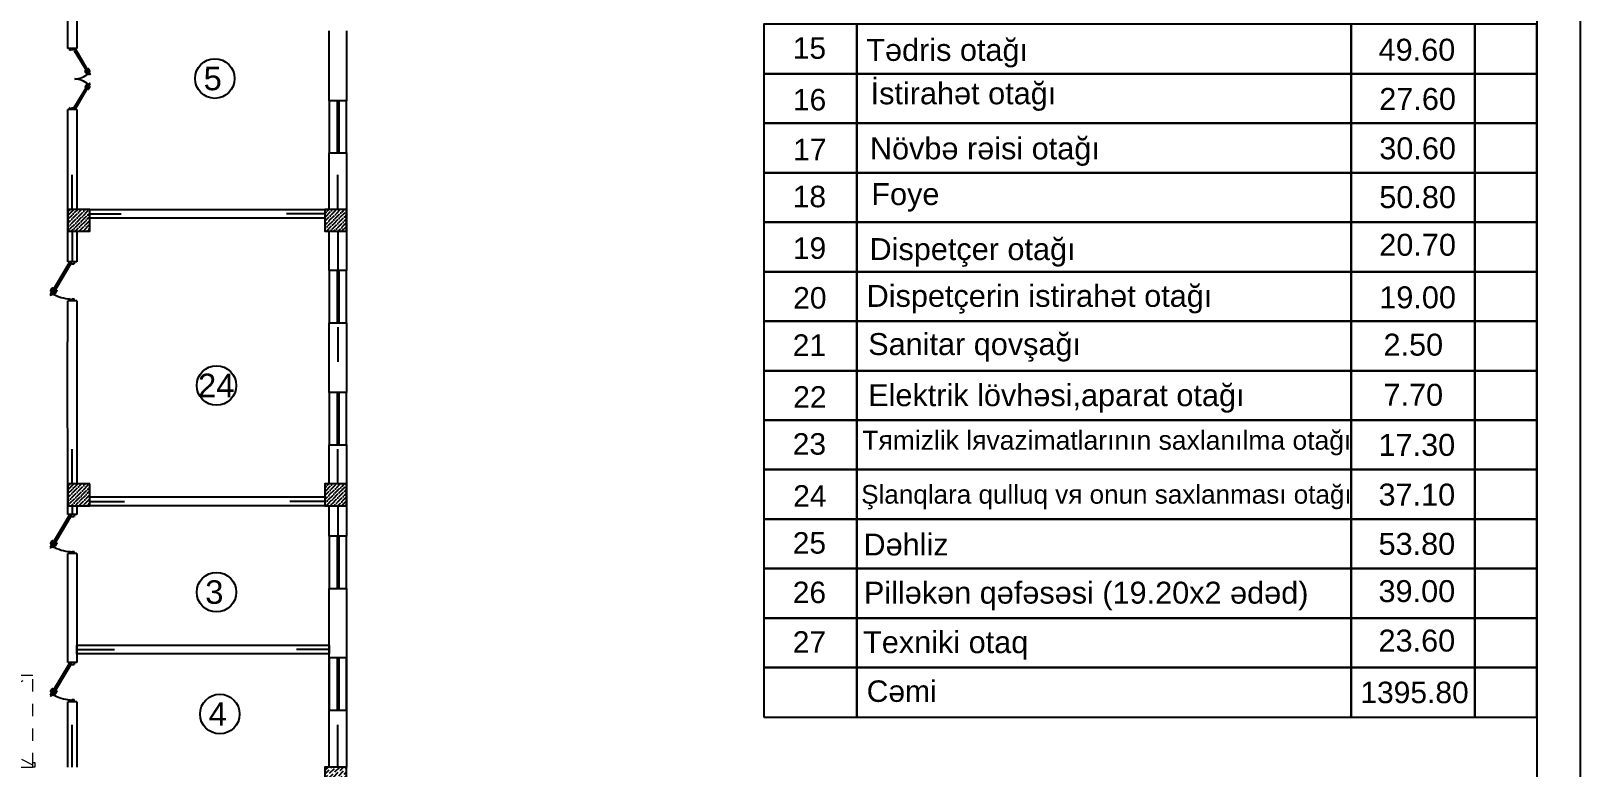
# Model space of a CAD drawing. Header units: millimetres. Extents: x 42452 to 2852333, y -419346 to 834876.
# Drawn here: x 2552690 to 2588276, y 650375 to 667275 of the extents above; entities that cross this region are included whole.
import ezdxf

# ---------------------------------------------------------------- set-up
doc = ezdxf.new("R2010")
doc.units = ezdxf.units.MM
doc.linetypes.add('ACAD_ISO02W100', pattern=[15, 12, -3])
doc.linetypes.add('Штриховая', pattern=[564.444447, 282.222223, -282.222223])
for name, color, linetype, lineweight in [('0_Ном._пера__7_Ном._пера__7', 7, 'Continuous', 60), ('c_dv_l x_tti-25_Ном._пера__21_Ном._пера__21', 7, 'Continuous', 30), ('memar', 7, 'Continuous', 25), ('ДВЕРИ', 7, 'Continuous', 5), ('Двери ArchiCAD_Ном._пера__143', 30, 'Continuous', 0), ('перегородка_Pen_No__7', 7, 'Continuous', 60), ('перегородка_Ном._пера__7_Ном._пера__7', 7, 'Continuous', 60), ('размер2_Ном._пера__148', 7, 'Continuous', 50)]:
    doc.layers.add(name, color=color, linetype=linetype, lineweight=lineweight)
doc.layers.add('Двери ArchiCAD_Ном._пера__3', color=30, linetype='Continuous', lineweight=15, true_color=0xff6600)
doc.styles.add('GENERATED_STYLE_1', font='times.ttf')
doc.styles.add('СГЕНЕРИР_СТИЛЬ_1', font='arial.ttf')

# ---------------------------------------------------------------- blocks, each defined once
blk = doc.blocks.new('Ворота гаражные подъемные 16')
at = {"layer": 'Двери ArchiCAD_Ном._пера__143', "linetype": 'Штриховая'}
for p, q in [((-1990, -2500), (-1990, -440)), ((-1990, -440), (1990, -2500)), ((1990, -440), (-1990, -2500)), ((1990, -440), (1990, -2500)), ((1990, -2500), (-1990, -2500))]:
    blk.add_line(p, q, dxfattribs=at)
at = {"layer": 'Двери ArchiCAD_Ном._пера__3', "linetype": 'Continuous'}
for p, q in [((-1990, -400), (-2040, -400)), ((-2040, -400), (-2040, -500)), ((-2040, -500), (-1990, -500)), ((-1990, -500), (-1990, -400)), ((-1990, -400), (1990, -400)), ((2040, -400), (1990, -400)), ((1990, -400), (1990, -500)), ((1990, -500), (2040, -500)), ((2040, -500), (2040, -400))]:
    blk.add_line(p, q, dxfattribs=at)
blk = doc.blocks.new('DSA')
at = {"layer": 'ДВЕРИ', "color": 251, "lineweight": 25, "true_color": 0x636466}
for p, q in [((153780, 788017), (153820, 788017)), ((153780, 787928), (153812, 787928)), ((153780, 787928), (153812, 787928)), ((153804, 787910), (153811, 787922)), ((153804, 787910), (154462, 787520)), ((153811, 787922), (153818, 787918)), ((153812, 787928), (153812, 787965)), ((153812, 787965), (153820, 787965)), ((153818, 787918), (153832, 787941)), ((153820, 787965), (153820, 788016)), ((153832, 787941), (154468, 787562)), ((154366, 787654), (154365, 787652)), ((154428, 787627), (154377, 787657)), ((155336, 787941), (154700, 787562)), ((155364, 787910), (154706, 787520)), ((154740, 787627), (154791, 787657)), ((154802, 787654), (154804, 787652)), ((155350, 787918), (155336, 787941)), ((155388, 788017), (155348, 788017)), ((155348, 787965), (155348, 788016)), ((155356, 787965), (155348, 787965)), ((155357, 787922), (155350, 787918)), ((155356, 787928), (155356, 787965)), ((155388, 787928), (155356, 787928)), ((155388, 787928), (155356, 787928)), ((155364, 787910), (155357, 787922)), ((154318, 787574), (154320, 787576)), ((154372, 787532), (154321, 787563)), ((154331, 787579), (154372, 787555)), ((154365, 787571), (154368, 787575)), ((154415, 787542), (154365, 787571)), ((154367, 787641), (154409, 787616)), ((154383, 787557), (154384, 787560)), ((154388, 787610), (154391, 787615)), ((154391, 787615), (154441, 787585)), ((154401, 787550), (154394, 787538)), ((154411, 787605), (154410, 787603)), ((154418, 787546), (154415, 787542)), ((154426, 787594), (154433, 787605)), ((154441, 787585), (154438, 787580)), ((154456, 787542), (154468, 787562)), ((154470, 787534), (154456, 787542)), ((154462, 787520), (154470, 787534)), ((154698, 787534), (154712, 787542)), ((154706, 787520), (154698, 787534)), ((154712, 787542), (154700, 787562)), ((154777, 787615), (154727, 787585)), ((154727, 787585), (154730, 787580)), ((154742, 787594), (154735, 787605)), ((154750, 787546), (154753, 787542)), ((154753, 787542), (154803, 787571)), ((154757, 787605), (154758, 787603)), ((154801, 787641), (154760, 787616)), ((154767, 787550), (154775, 787538)), ((154780, 787610), (154777, 787615)), ((154785, 787557), (154784, 787560)), ((154837, 787579), (154796, 787555)), ((154797, 787532), (154847, 787563)), ((154803, 787571), (154800, 787575)), ((154850, 787574), (154848, 787576))]:
    blk.add_line(p, q, dxfattribs=at)
for centre, radius, start, end in [((154371, 787648), 7.98, 149.2867, 239.2867), ((154373, 787650), 7.98, 59.2867, 149.2867), ((154002, 787952), 583, 319.7101, 357.5846), ((155160, 787950), 576, 182.1815, 220.5237), ((154795, 787650), 7.98, 30.7133, 120.7133), ((154797, 787648), 7.98, 300.7133, 30.7133), ((154325, 787569), 7.98, 149.2867, 239.2867), ((154327, 787572), 7.98, 59.2867, 149.2867), ((154376, 787561), 7.98, 239.2867, 329.2867), ((154380, 787546), 16, 239.2867, 329.2867), ((154404, 787609), 7.98, 329.2867, 59.2867), ((154420, 787613), 16, 329.2867, 59.2867), ((154748, 787613), 16, 120.7133, 210.7133), ((154764, 787609), 7.98, 120.7133, 210.7133), ((154788, 787546), 16, 210.7133, 300.7133), ((154792, 787561), 7.98, 210.7133, 300.7133), ((154842, 787572), 7.98, 30.7133, 120.7133), ((154843, 787569), 7.98, 300.7133, 30.7133)]:
    blk.add_arc(centre, radius, start, end, dxfattribs=at)
blk = doc.blocks.new('qapi 700')
at = {"layer": 'ДВЕРИ', "color": 251, "lineweight": 25, "true_color": 0x636466}
for p, q in [((1281620, 90086), (1281659, 90086)), ((1281620, 89997), (1281651, 89997)), ((1281651, 89997), (1281651, 90034)), ((1281651, 90034), (1281659, 90034)), ((1281659, 90034), (1281659, 90086)), ((1282368, 90010), (1281735, 89633)), ((1282395, 89980), (1281741, 89591)), ((1282382, 89987), (1282368, 90010)), ((1282420, 90086), (1282380, 90086)), ((1282380, 90034), (1282380, 90085)), ((1282388, 90034), (1282380, 90034)), ((1282388, 89991), (1282382, 89987)), ((1282388, 89997), (1282388, 90034)), ((1282420, 89997), (1282388, 89997)), ((1282420, 89997), (1282388, 89997)), ((1282395, 89980), (1282388, 89991)), ((1281733, 89605), (1281747, 89613)), ((1281741, 89591), (1281733, 89605)), ((1281747, 89613), (1281735, 89633)), ((1281812, 89685), (1281762, 89656)), ((1281762, 89656), (1281765, 89651)), ((1281776, 89665), (1281770, 89676)), ((1281775, 89698), (1281826, 89728)), ((1281785, 89617), (1281787, 89613)), ((1281787, 89613), (1281837, 89642)), ((1281792, 89676), (1281793, 89674)), ((1281835, 89712), (1281794, 89687)), ((1281802, 89622), (1281809, 89609)), ((1281814, 89681), (1281812, 89685)), ((1281820, 89629), (1281818, 89631)), ((1281872, 89650), (1281831, 89626)), ((1281831, 89604), (1281881, 89634)), ((1281837, 89642), (1281835, 89646)), ((1281836, 89725), (1281838, 89722)), ((1281884, 89645), (1281883, 89647))]:
    blk.add_line(p, q, dxfattribs=at)
for centre, radius, start, end in [((1282471, 90052), 821, 183.4077, 209.5706), ((1281783, 89684), 15.9, 120.7133, 210.7133), ((1281798, 89680), 7.94, 120.7133, 210.7133), ((1281823, 89617), 15.9, 210.7133, 300.7133), ((1281827, 89633), 7.94, 210.7133, 300.7133), ((1281830, 89721), 7.94, 30.7133, 120.7133), ((1281831, 89718), 7.94, 300.7133, 30.7133), ((1281876, 89643), 7.94, 30.7133, 120.7133), ((1281877, 89641), 7.94, 300.7133, 30.7133)]:
    blk.add_arc(centre, radius, start, end, dxfattribs=at)

msp = doc.modelspace()

# ---------------------------------------------------------------- hatches: boundary and pattern name
at = {"layer": 'memar', "lineweight": 25}
h = msp.add_hatch(dxfattribs=at)
h.set_pattern_fill('ANSI36', color=256, scale=500)
h.set_pattern_definition([(45, (803142.44, 2945272.115), (33.1456304, 121.533978), [156.25, -31.25, 0, -31.25])])
h.paths.add_polyline_path([(2553540.05675, 663174.60054), (2553540.05675, 662674.60054), (2554040.05675, 662674.60054), (2554040.05675, 663174.60054)])
h = msp.add_hatch(dxfattribs=at)
h.set_pattern_fill('ANSI36', color=256, scale=500)
h.set_pattern_definition([(45, (797242.26, 2945272.115), (33.1456304, 121.533978), [156.25, -31.25, 0, -31.25])])
h.paths.add_polyline_path([(2559440.23291, 663174.60054), (2559440.23291, 662674.60054), (2559940.23291, 662674.60054), (2559940.23291, 663174.60054)])
h = msp.add_hatch(dxfattribs=at)
h.set_pattern_fill('ANSI36', color=256, scale=500)
h.set_pattern_definition([(45, (803142.44, 2938972.115), (33.1456304, 121.533978), [156.25, -31.25, 0, -31.25])])
h.paths.add_polyline_path([(2553540.05675, 656874.60054), (2553540.05675, 656374.60054), (2554040.05675, 656374.60054), (2554040.05675, 656874.60054)])
h = msp.add_hatch(dxfattribs=at)
h.set_pattern_fill('ANSI36', color=256, scale=500)
h.set_pattern_definition([(45, (797242.26, 2938972.115), (33.1456304, 121.533978), [156.25, -31.25, 0, -31.25])])
h.paths.add_polyline_path([(2559440.23291, 656874.60054), (2559440.23291, 656374.60054), (2559940.23291, 656374.60054), (2559940.23291, 656874.60054)])
h = msp.add_hatch(dxfattribs=at)
h.set_pattern_fill('ANSI36', color=256, scale=500)
h.set_pattern_definition([(45, (797242.066, 2932572.115), (33.1456304, 121.533978), [156.25, -31.25, 0, -31.25])])
h.paths.add_polyline_path([(2559440.42783, 650374.60054), (2559440.42783, 649574.60054), (2559940.42783, 649574.60054), (2559940.42783, 650374.60054)])

# ---------------------------------------------------------------- linework, layer by layer
at = {"layer": 'c_dv_l x_tti-25_Ном._пера__21_Ном._пера__21', "linetype": 'Continuous', "lineweight": 25, "flags": 128}
for points in [[(2504668.48455, 689438.65328), (2588276.03655, 689438.65328), (2588276.03655, 630316.17008), (2504668.48455, 630316.17008)], [(2508649.79655, 688443.32528), (2587280.70855, 688443.32528), (2587280.70855, 631311.49808), (2508649.79655, 631311.49808)]]:
    msp.add_lwpolyline(points, close=True, dxfattribs=at)
at = {"layer": 'memar', "color": 0, "lineweight": 25}
for p, q in [((2553739.8803, 666874.77021), (2553539.8803, 666874.77021)), ((2553739.8803, 665474.77021), (2553539.8803, 665474.77021))]:
    msp.add_line(p, q, dxfattribs=at)
at = {"layer": 'memar', "color": 251, "linetype": 'ACAD_ISO02W100', "lineweight": 25, "ltscale": 10, "true_color": 0x636466}
for p, q in [((2553570.11107, 666853.52273), (2553580.42503, 666847.39551)), ((2553580.42503, 666847.39551), (2553576.86217, 666841.39814)), ((2553576.86217, 666841.39814), (2553596.53507, 666829.71106)), ((2553585.33542, 666874.77021), (2553585.33542, 666846.86682)), ((2553585.33542, 666874.77021), (2553585.33542, 666846.86682)), ((2553585.33542, 666846.86682), (2553617.68253, 666846.86682)), ((2553570.11107, 665490.35703), (2553580.42503, 665496.48425)), ((2553576.86217, 665502.48162), (2553596.53507, 665514.16871)), ((2553580.42503, 665496.48425), (2553576.86217, 665502.48162)), ((2553585.33542, 665469.10955), (2553585.33542, 665497.01294)), ((2553585.33542, 665469.10955), (2553585.33542, 665497.01294)), ((2553585.33542, 665497.01294), (2553617.68253, 665497.01294))]:
    msp.add_line(p, q, dxfattribs=at)
at = {"layer": 'memar', "lineweight": 25}
for p, q in [((2559740.2329, 663174.60054), (2559740.2329, 663974.60054)), ((2554040.05675, 663074.60054), (2554763.32715, 663074.60054)), ((2559440.23291, 663074.60054), (2558563.32715, 663074.60054)), ((2559740.2329, 662674.60054), (2559740.05661, 661774.60054)), ((2559740.2329, 660474.60054), (2559740.2329, 659674.60054)), ((2559740.2329, 656874.60054), (2559740.2329, 657674.60054)), ((2554040.05675, 656474.60054), (2554840.05675, 656474.60054)), ((2559440.23291, 656474.60054), (2558640.23291, 656474.60054)), ((2559740.2329, 656374.60054), (2559740.05661, 655674.5244)), ((2553740.05675, 653074.60054), (2554607.09614, 653074.60054)), ((2559540.17431, 653074.60958), (2558791.53296, 653074.60206))]:
    msp.add_line(p, q, dxfattribs=at)
at = {"layer": 'memar', "color": 0, "lineweight": 25}
for points in [[(2553539.8803, 666874.77021), (2553539.8803, 671874.60054)], [(2553740.05675, 669074.60054), (2553739.8803, 666874.77021)], [(2559540.05675, 665674.5244), (2559540.05675, 667274.5244)], [(2559940.05675, 667274.5244), (2559940.05675, 665674.5244)], [(2553539.72126, 661974.97999), (2553539.8803, 665474.77021)], [(2553739.8803, 665474.77021), (2553740.05675, 663174.60054)], [(2559540.05675, 663174.60054), (2559540.05675, 664474.5244)], [(2559940.05675, 664474.5244), (2559940.05675, 661774.60054)], [(2553740.05675, 662674.60054), (2553739.94129, 661974.97999)], [(2559540.05675, 661774.60054), (2559540.05675, 662674.60054)], [(2553740.05675, 661974.97999), (2553539.63764, 661974.97999)], [(2553539.63764, 660134.97999), (2553539.68035, 661074.97999)], [(2553740.05675, 661074.97999), (2553539.63764, 661074.97999)], [(2553739.79276, 661074.97999), (2553739.63764, 660134.97999)], [(2559540.05675, 658974.60054), (2559540.05675, 660574.60054)], [(2559940.05675, 660574.60054), (2559940.05675, 658974.60054)], [(2553539.8803, 656174.60054), (2553531.88552, 660134.97999)], [(2553739.63764, 660134.97999), (2553739.8803, 656874.60054)], [(2559540.05675, 656874.60054), (2559540.05675, 657774.60054)], [(2559940.05675, 657774.60054), (2559940.05675, 655674.5244)], [(2553739.8803, 656374.60054), (2553739.8803, 656174.60054)], [(2559540.05675, 655674.5244), (2559540.05675, 656374.60054)], [(2553739.8803, 656174.60054), (2553539.8803, 656174.60054)], [(2553539.8803, 652774.60054), (2553539.8803, 655274.60054)], [(2553739.8803, 655274.60054), (2553539.8803, 655274.60054)], [(2553739.8803, 655274.60054), (2553739.97033, 652774.60054)], [(2553740.05675, 652774.60054), (2553539.8803, 652774.60054)], [(2553539.8803, 650374.60054), (2553539.8803, 651874.60054)], [(2553740.05675, 651874.60054), (2553539.8803, 651874.60054)], [(2553740.00274, 651874.60054), (2553740.05675, 650374.60054)]]:
    msp.add_lwpolyline(points, dxfattribs=at)
for points in [[(2559940.05661, 664474.5244), (2559940.05661, 665674.5244), (2559540.05661, 665674.5244), (2559540.05661, 664474.5244)], [(2559440.23291, 662974.60054), (2554040.05675, 662974.60054), (2554040.05675, 663174.60054), (2559440.23291, 663174.60054)], [(2559940.05661, 660574.60054), (2559940.05661, 661774.60054), (2559540.05661, 661774.60054), (2559540.05661, 660574.60054)], [(2559940.05661, 657774.60054), (2559940.05661, 658974.60054), (2559540.05661, 658974.60054), (2559540.05661, 657774.60054)], [(2559440.23291, 656374.60054), (2554040.05675, 656374.60054), (2554040.05675, 656574.60054), (2559440.23291, 656574.60054)], [(2559940.05661, 654474.5244), (2559940.05661, 655674.5244), (2559540.05661, 655674.5244), (2559540.05661, 654474.5244)], [(2559940.42783, 650374.60054), (2559540.42783, 650374.60054), (2559540.05661, 654474.5244), (2559940.05661, 654474.5244)], [(2559540.17431, 652974.60958), (2553740.05675, 652974.60054), (2553740.05675, 653174.60054), (2559540.17431, 653174.60958)], [(2559940.19545, 651678.45411), (2559940.19545, 652878.45411), (2559540.19545, 652878.45411), (2559540.19545, 651678.45411)]]:
    msp.add_lwpolyline(points, close=True, dxfattribs=at)
at = {"layer": 'memar', "color": 146, "lineweight": 25, "true_color": 0x105689}
for points in [[(2559771.19401, 665674.5244), (2559721.19401, 665674.5244), (2559721.19401, 664474.5244), (2559771.19401, 664474.5244)], [(2559771.19401, 661774.60054), (2559721.19401, 661774.60054), (2559721.19401, 660574.60054), (2559771.19401, 660574.60054)], [(2559771.19401, 658974.60054), (2559721.19401, 658974.60054), (2559721.19401, 657774.60054), (2559771.19401, 657774.60054)], [(2559771.19401, 655674.5244), (2559721.19401, 655674.5244), (2559721.19401, 654474.5244), (2559771.19401, 654474.5244)], [(2559771.33286, 652878.45411), (2559721.33286, 652878.45411), (2559721.33286, 651678.45411), (2559771.33286, 651678.45411)]]:
    msp.add_lwpolyline(points, close=True, dxfattribs=at)
at = {"layer": 'memar', "lineweight": 25}
for points in [[(2553637.87169, 663174.60054), (2553637.87169, 663974.60054)], [(2553637.87169, 662674.60054), (2553639.63764, 661974.97999)], [(2553637.87169, 656874.60054), (2553637.87169, 657674.60054)], [(2553637.87169, 656374.60054), (2553637.87169, 656174.60054)], [(2553633.21148, 650374.60054), (2553633.21148, 651339.21008)], [(2559740.42783, 650374.60054), (2559740.42783, 651339.21008)]]:
    msp.add_lwpolyline(points, dxfattribs=at)
at = {"layer": 'memar', "color": 3, "lineweight": 25}
for points in [[(2554040.05675, 663174.60054), (2553540.05675, 663174.60054), (2553540.05675, 662674.60054), (2554040.05675, 662674.60054)], [(2559940.23291, 663174.60054), (2559440.23291, 663174.60054), (2559440.23291, 662674.60054), (2559940.23291, 662674.60054)], [(2554040.05675, 656874.60054), (2553540.05675, 656874.60054), (2553540.05675, 656374.60054), (2554040.05675, 656374.60054)], [(2559940.23291, 656874.60054), (2559440.23291, 656874.60054), (2559440.23291, 656374.60054), (2559940.23291, 656374.60054)], [(2559940.42783, 650374.60054), (2559440.42783, 650374.60054), (2559440.42783, 649574.60054), (2559940.42783, 649574.60054)]]:
    msp.add_lwpolyline(points, close=True, dxfattribs=at)
at = {"layer": 'memar', "color": 0, "lineweight": 25}
for centre in [(2556914.29693, 666182.63523), (2557029.19029, 651590.77802)]:
    msp.add_circle(centre, 454.87332, dxfattribs=at)
at = {"layer": 'memar', "lineweight": 25}
for centre in [(2556951.45588, 659134.77116), (2556951.45588, 654389.56765)]:
    msp.add_circle(centre, 454.87332, dxfattribs=at)
at = {"layer": 'размер2_Ном._пера__148', "linetype": 'Continuous', "lineweight": 25, "flags": 128}
for points in [[(2569528.15058, 666291.64828), (2571658.45753, 666291.64828), (2571658.45753, 667427.81199), (2569528.15058, 667427.81199)], [(2571658.45753, 666291.64828), (2583020.09464, 666291.64828), (2583020.09464, 667427.81199), (2571658.45753, 667427.81199)], [(2583020.09464, 666291.64828), (2585860.50392, 666291.64828), (2585860.50392, 667427.81199), (2583020.09464, 667427.81199)], [(2585860.50392, 666291.64828), (2587280.70855, 666291.64828), (2587280.70855, 667427.81199), (2585860.50392, 667427.81199)], [(2569528.15058, 665155.48457), (2571658.45753, 665155.48457), (2571658.45753, 666291.64828), (2569528.15058, 666291.64828)], [(2571658.45753, 665155.48457), (2583020.09464, 665155.48457), (2583020.09464, 666291.64828), (2571658.45753, 666291.64828)], [(2583020.09464, 665155.48457), (2585860.50392, 665155.48457), (2585860.50392, 666291.64828), (2583020.09464, 666291.64828)], [(2585860.50392, 665155.48457), (2587280.70855, 665155.48457), (2587280.70855, 666291.64828), (2585860.50392, 666291.64828)], [(2569528.15058, 664019.32086), (2571658.45753, 664019.32086), (2571658.45753, 665155.48457), (2569528.15058, 665155.48457)], [(2571658.45753, 664019.32086), (2583020.09464, 664019.32086), (2583020.09464, 665155.48457), (2571658.45753, 665155.48457)], [(2583020.09464, 664019.32086), (2585860.50392, 664019.32086), (2585860.50392, 665155.48457), (2583020.09464, 665155.48457)], [(2585860.50392, 664019.32086), (2587280.70855, 664019.32086), (2587280.70855, 665155.48457), (2585860.50392, 665155.48457)], [(2569528.15058, 662883.15715), (2571658.45753, 662883.15715), (2571658.45753, 664019.32086), (2569528.15058, 664019.32086)], [(2571658.45753, 662883.15715), (2583020.09464, 662883.15715), (2583020.09464, 664019.32086), (2571658.45753, 664019.32086)], [(2583020.09464, 662883.15715), (2585860.50392, 662883.15715), (2585860.50392, 664019.32086), (2583020.09464, 664019.32086)], [(2585860.50392, 662883.15715), (2587280.70855, 662883.15715), (2587280.70855, 664019.32086), (2585860.50392, 664019.32086)], [(2569528.15058, 661746.99344), (2571658.45753, 661746.99344), (2571658.45753, 662883.15715), (2569528.15058, 662883.15715)], [(2571658.45753, 661746.99344), (2583020.09464, 661746.99344), (2583020.09464, 662883.15715), (2571658.45753, 662883.15715)], [(2583020.09464, 661746.99344), (2585860.50392, 661746.99344), (2585860.50392, 662883.15715), (2583020.09464, 662883.15715)], [(2585860.50392, 661746.99344), (2587280.70855, 661746.99344), (2587280.70855, 662883.15715), (2585860.50392, 662883.15715)], [(2569528.15058, 660610.82973), (2571658.45753, 660610.82973), (2571658.45753, 661746.99344), (2569528.15058, 661746.99344)], [(2571658.45753, 660610.82973), (2583020.09464, 660610.82973), (2583020.09464, 661746.99344), (2571658.45753, 661746.99344)], [(2583020.09464, 660610.82973), (2585860.50392, 660610.82973), (2585860.50392, 661746.99344), (2583020.09464, 661746.99344)], [(2585860.50392, 660610.82973), (2587280.70855, 660610.82973), (2587280.70855, 661746.99344), (2585860.50392, 661746.99344)], [(2569528.15058, 659474.66602), (2571658.45753, 659474.66602), (2571658.45753, 660610.82973), (2569528.15058, 660610.82973)], [(2571658.45753, 659474.66602), (2583020.09464, 659474.66602), (2583020.09464, 660610.82973), (2571658.45753, 660610.82973)], [(2583020.09464, 659474.66602), (2585860.50392, 659474.66602), (2585860.50392, 660610.82973), (2583020.09464, 660610.82973)], [(2585860.50392, 659474.66602), (2587280.70855, 659474.66602), (2587280.70855, 660610.82973), (2585860.50392, 660610.82973)], [(2569528.15058, 658338.50231), (2571658.45753, 658338.50231), (2571658.45753, 659474.66602), (2569528.15058, 659474.66602)], [(2571658.45753, 658338.50231), (2583020.09464, 658338.50231), (2583020.09464, 659474.66602), (2571658.45753, 659474.66602)], [(2583020.09464, 658338.50231), (2585860.50392, 658338.50231), (2585860.50392, 659474.66602), (2583020.09464, 659474.66602)], [(2585860.50392, 658338.50231), (2587280.70855, 658338.50231), (2587280.70855, 659474.66602), (2585860.50392, 659474.66602)], [(2569528.15058, 657202.3386), (2571658.45753, 657202.3386), (2571658.45753, 658338.50231), (2569528.15058, 658338.50231)], [(2571658.45753, 657202.3386), (2583020.09464, 657202.3386), (2583020.09464, 658338.50231), (2571658.45753, 658338.50231)], [(2583020.09464, 657202.3386), (2585860.50392, 657202.3386), (2585860.50392, 658338.50231), (2583020.09464, 658338.50231)], [(2585860.50392, 657202.3386), (2587280.70855, 657202.3386), (2587280.70855, 658338.50231), (2585860.50392, 658338.50231)], [(2569528.15058, 656066.17488), (2571658.45753, 656066.17488), (2571658.45753, 657202.3386), (2569528.15058, 657202.3386)], [(2571658.45753, 656066.17488), (2583020.09464, 656066.17488), (2583020.09464, 657202.3386), (2571658.45753, 657202.3386)], [(2583020.09464, 656066.17488), (2585860.50392, 656066.17488), (2585860.50392, 657202.3386), (2583020.09464, 657202.3386)], [(2585860.50392, 656066.17488), (2587280.70855, 656066.17488), (2587280.70855, 657202.3386), (2585860.50392, 657202.3386)], [(2569528.15058, 654930.01117), (2571658.45753, 654930.01117), (2571658.45753, 656066.17488), (2569528.15058, 656066.17488)], [(2571658.45753, 654930.01117), (2583020.09464, 654930.01117), (2583020.09464, 656066.17488), (2571658.45753, 656066.17488)], [(2583020.09464, 654930.01117), (2585860.50392, 654930.01117), (2585860.50392, 656066.17488), (2583020.09464, 656066.17488)], [(2585860.50392, 654930.01117), (2587280.70855, 654930.01117), (2587280.70855, 656066.17488), (2585860.50392, 656066.17488)], [(2569528.15058, 653793.84746), (2571658.45753, 653793.84746), (2571658.45753, 654930.01117), (2569528.15058, 654930.01117)], [(2571658.45753, 653793.84746), (2583020.09464, 653793.84746), (2583020.09464, 654930.01117), (2571658.45753, 654930.01117)], [(2583020.09464, 653793.84746), (2585860.50392, 653793.84746), (2585860.50392, 654930.01117), (2583020.09464, 654930.01117)], [(2585860.50392, 653793.84746), (2587280.70855, 653793.84746), (2587280.70855, 654930.01117), (2585860.50392, 654930.01117)], [(2569528.15058, 652657.68375), (2571658.45753, 652657.68375), (2571658.45753, 653793.84746), (2569528.15058, 653793.84746)], [(2571658.45753, 652657.68375), (2583020.09464, 652657.68375), (2583020.09464, 653793.84746), (2571658.45753, 653793.84746)], [(2583020.09464, 652657.68375), (2585860.50392, 652657.68375), (2585860.50392, 653793.84746), (2583020.09464, 653793.84746)], [(2585860.50392, 652657.68375), (2587280.70855, 652657.68375), (2587280.70855, 653793.84746), (2585860.50392, 653793.84746)], [(2569528.15058, 651521.52004), (2571658.45753, 651521.52004), (2571658.45753, 652657.68375), (2569528.15058, 652657.68375)], [(2571658.45753, 651521.52004), (2583020.09464, 651521.52004), (2583020.09464, 652657.68375), (2571658.45753, 652657.68375)], [(2583020.09464, 651521.52004), (2585860.50392, 651521.52004), (2585860.50392, 652657.68375), (2583020.09464, 652657.68375)], [(2585860.50392, 651521.52004), (2587280.70855, 651521.52004), (2587280.70855, 652657.68375), (2585860.50392, 652657.68375)]]:
    msp.add_lwpolyline(points, close=True, dxfattribs=at)

# ---------------------------------------------------------------- block references
at = {"layer": 'memar', "color": 1, "lineweight": 25, "xscale": 0.8742429527605249, "yscale": 0.8742429527605249, "zscale": 0.8742429527605249, "rotation": 90.00000000000001}
msp.add_blockref('DSA', (3242535.82336, 531027.88744), dxfattribs=at)
at = {"layer": 'memar', "lineweight": 25, "xscale": -1.121843277023546, "yscale": 1.121843277023546, "zscale": 1.121843277023546, "rotation": 270}
for p in [(2452623.3823, -776698.83027), (2452623.3823, -782499.20973), (2452623.3823, -785899.20973)]:
    msp.add_blockref('qapi 700', p, dxfattribs=at)
at = {"layer": 'memar', "color": 21, "linetype": 'Continuous', "lineweight": 25, "true_color": 0xff9955, "xscale": -1, "zscale": 1000, "rotation": 180}
msp.add_blockref('Ворота гаражные подъемные 16', (2550739.8803, 649974.60054), dxfattribs=at)

# ---------------------------------------------------------------- texts
at = {"layer": '0_Ном._пера__7_Ном._пера__7', "linetype": 'Continuous', "lineweight": 25, "char_height": 493.1604361, "attachment_point": 5, "style": 'СГЕНЕРИР_СТИЛЬ_1'}
for s, insert in [('1{\\fArial|b0|i0|c238|p38;5}', (2570572.73776, 666878.99198)), ('1{\\fArial|b0|i0|c238|p38;6}', (2570576.2861, 665694.15911)), ('1{\\fArial|b0|i0|c238|p38;7}', (2570583.51641, 664552.37461)), ('1{\\fArial|b0|i0|c238|p38;8}', (2570572.73776, 663470.50085)), ('1{\\fArial|b0|i0|c238|p38;9}', (2570576.2861, 662285.66797)), ('{\\fArial|b0|i0|c238|p38;20}', (2570583.51641, 661143.88347)), ('{\\fArial|b0|i0|c238|p38;21}', (2570572.73776, 660062.00972)), ('{\\fArial|b0|i0|c238|p38;22}', (2570583.51641, 658871.55605)), ('{\\fArial|b0|i0|c238|p38;23}', (2570572.73776, 657789.6823)), ('{\\fArial|b0|i0|c238|p38;24}', (2570583.51641, 656599.22863)), ('{\\fArial|b0|i0|c238|p38;25}', (2570572.73776, 655517.35488)), ('{\\fArial|b0|i0|c238|p38;26}', (2570572.73776, 654381.19117)), ('{\\fArial|b0|i0|c238|p38;2}7', (2570572.73776, 653245.02746))]:
    msp.add_mtext(s, dxfattribs=dict(at, insert=insert))
at = {"layer": 'memar', "linetype": 'Continuous', "lineweight": 25, "char_height": 540, "attachment_point": 3, "style": 'СГЕНЕРИР_СТИЛЬ_1'}
for s, insert in [('5', (2557074.56712, 666454.47517)), ('24', (2557365.62008, 659406.61111)), ('3', (2557111.72607, 654661.4076)), ('4', (2557189.46049, 651862.61796))]:
    msp.add_mtext(s, dxfattribs=dict(at, insert=insert))
at = {"layer": 'перегородка_Pen_No__7', "color": 7, "linetype": 'Continuous', "lineweight": 25, "attachment_point": 1, "style": 'GENERATED_STYLE_1'}
for s, insert, char_height in [('\\A1;{\\pql;\\fArial CYR|b0|i0|c204|p34;T\\fArial Az Lat|b0|i0|c204|p34;я\\fArial CYR|b0|i0|c204|p34;mizlik l\\fArial Az Lat|b0|i0|c204|p34;я\\fArial CYR|b0|i0|c204|p34;vazimatlarının saxlanılma otağı}', (2571787.02301, 658095.38526), 435.32020625), ('\\A1;{\\pql;\\fArial CYR|b0|i0|c204|p34;Şlanqlara qulluq v\\fArial Az Lat|b0|i0|c204|p34;я\\fArial CYR|b0|i0|c204|p34; onun saxlanması otağı}', (2571762.06652, 656849.30807), 428.3579355)]:
    msp.add_mtext(s, dxfattribs=dict(at, insert=insert, char_height=char_height))
at = {"layer": 'перегородка_Ном._пера__7_Ном._пера__7', "linetype": 'Continuous', "lineweight": 25, "style": 'СГЕНЕРИР_СТИЛЬ_1'}
for s, insert, char_height, attachment_point in [('{\\fArial|b0|i0|c238|p38;Tədris otağı}', (2573737.62404, 667091.81995), 503.8941393, 2), ('49.60', (2583648.91265, 667096.48573), 503.894139, 1), ('{\\fArial|b0|i0|c238|p38;İstirahət otağı}', (2574111.72222, 666095.54262), 503.8941393, 2), ('{\\fArial|b0|i0|c238|p38;27}.{\\fArial|b0|i0|c238|p38;6}0', (2583664.5073, 665966.24875), 503.8941393, 1), ('{\\fArial|b0|i0|c238|p38;Növbə rəisi otağı}', (2574604.26243, 664831.30186), 503.8941393, 2), ('{\\fArial|b0|i0|c238|p38;30}.{\\fArial|b0|i0|c238|p38;6}0', (2583664.50787, 664832.75732), 503.8941393, 1), ('{\\fArial|b0|i0|c238|p38;Foye}', (2572777.69397, 663782.44179), 503.8941393, 2), ('{\\fArial|b0|i0|c238|p38;5}0.80', (2583664.50842, 663712.34099), 503.8941393, 1), ('20.70', (2583664.5078, 662618.07485), 503.894139, 1), ('{\\fArial|b0|i0|c238|p38;Dispetçer otağı}', (2574320.81033, 662518.20102), 503.8941393, 2), ('{\\fArial|b0|i0|c238|p38;Dispetçerin istirahət otağı}', (2575858.53939, 661444.00187), 503.8941393, 2), ('{\\fArial|b0|i0|c238|p38;1}9.00', (2583664.50836, 661411.2426), 503.8941393, 1), ('Sanitar qovşağı', (2571922.87989, 660337.5052), 503.8941393, 1), ('{\\fArial|b0|i0|c238|p38;2}.{\\fArial|b0|i0|c238|p38;5}0', (2583760.91368, 660324.22273), 503.8941393, 1), ('{\\fArial|b0|i0|c238|p38;Elektrik lövhəsi,aparat otağı}', (2571922.88045, 659164.32392), 503.8941393, 1), ('7.70', (2583760.91424, 659173.18656), 503.894139, 1), ('{\\fArial|b0|i0|c238|p38;17}.{\\fArial|b0|i0|c238|p38;3}0', (2583647.24737, 658022.54714), 503.8941393, 1), ('37.10', (2583647.24793, 656881.37448), 503.894139, 1), ('{\\fArial|b0|i0|c238|p38;Dəhliz}', (2572793.16367, 655735.30822), 503.8941393, 2), ('{\\fArial|b0|i0|c238|p38;53}.{\\fArial|b0|i0|c238|p38;8}0', (2583647.24812, 655749.66859), 503.8941393, 1), ('{\\fArial|b0|i0|c238|p38;Pilləkən qəfəsəsi (19.20x2 ədəd)}', (2576931.12172, 654629.72532), 503.8941393, 2), ('{\\fArial|b0|i0|c238|p38;39}.{\\fArial|b0|i0|c238|p38;0}0', (2583647.24868, 654665.29733), 503.8941393, 1), ('{\\fArial|b0|i0|c238|p38;Texniki otaq}', (2573703.15195, 653493.56161), 503.8941393, 2), ('23.60', (2583647.24868, 653529.13361), 503.894139, 1), ('{\\fArial|b0|i0|c238|p38;Cəmi}', (2571889.74493, 652362.65497), 493.1604361, 1), ('139{\\fArial|b0|i0|c238|p38;5}.{\\fArial|b0|i0|c238|p38;8}0', (2583229.00974, 652333.78186), 493.1604361, 1)]:
    msp.add_mtext(s, dxfattribs=dict(at, insert=insert, char_height=char_height, attachment_point=attachment_point))

doc.saveas('drawing.dxf')
